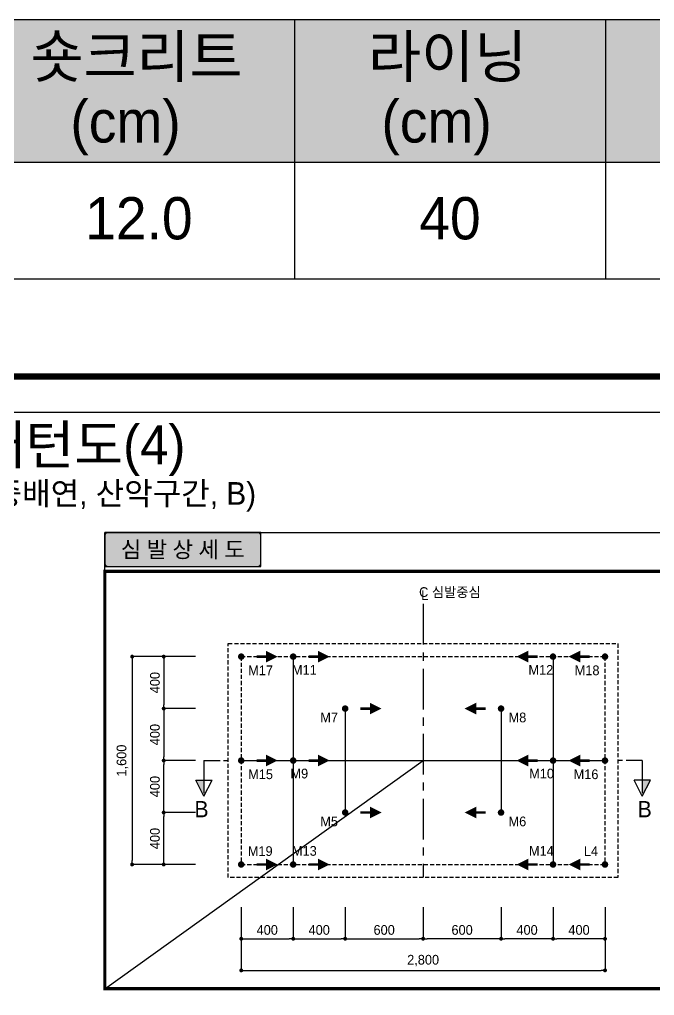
# Model space of a CAD drawing. Extents: x -689 to 317106, y 182884 to 219577.
# Drawn here: x 169863 to 179639, y 202056 to 217080 of the extents above; entities that cross this region are included whole.
import ezdxf
from ezdxf.enums import TextEntityAlignment as Align

# ---------------------------------------------------------------- set-up
doc = ezdxf.new("R2010")
doc.units = 0
doc.header["$LTSCALE"] = 500
doc.header["$MEASUREMENT"] = 0
for name, pattern in [('A-CENTR01', [2, 1.25, -0.25, 0.25, -0.25]), ('A-HIDDN01', [0.375, 0.25, -0.125]), ('HIDDEN', [0.375, 0.25, -0.125])]:
    doc.linetypes.add(name, pattern=pattern)
doc.layers.get('DEFPOINTS').update_dxf_attribs({"color": 55})
doc.layers.add('0-21', color=21, linetype='Continuous', plot=False)
doc.layers.add('0-250line', color=250, linetype='Continuous', lineweight=9, true_color=0x333333)
doc.layers.add('0-251', color=7, linetype='Continuous', true_color=0x6e6e6e)
for name, color, linetype in [('0-255', 52, 'Continuous'), ('A-DIM01', 1, 'Continuous'), ('A-TEXT02', 6, 'Continuous'), ('A-TEXT03', 7, 'Continuous'), ('CS-CNTL', 1, 'A-CENTR01'), ('CS-TABL-LIN2', 1, 'Continuous'), ('CS-TABL-TEX1', 3, 'Continuous'), ('CS-TABL-TEX3', 7, 'Continuous'), ('CS-TEXT', 7, 'Continuous'), ('CUT-BOD-LIN', 6, 'HIDDEN'), ('CUT-DIR-ARR', 7, 'Continuous'), ('CX-BORD-LIN1', 7, 'Continuous'), ('CX-ICON-HA-253', 253, 'Continuous'), ('CZ-TABL-LIN1', 4, 'Continuous'), ('CZ-TEX0', 7, 'Continuous'), ('CZ-TEX1', 7, 'Continuous'), ('CZ-TEX2', 7, 'Continuous'), ('CZ-TEX3', 7, 'Continuous'), ('뇌관연결1', 2, 'Continuous'), ('발파공(심발)', 4, 'Continuous'), ('치수선', 242, 'Continuous')]:
    doc.layers.add(name, color=color, linetype=linetype)
doc.styles.get("Standard").update_dxf_attribs({"font": ''})
doc.styles.add('STYLE1', font='')
doc.styles.add('TB_BTXT', font='')
doc.styles.add('TB_TEXT', font='')
doc.styles.add('굴림체', font='')
doc.styles.add('돋움체', font='')
doc.styles.add('맑은고딕(굵게)', font='malgunbd.ttf')
doc.styles.get('Standard').set_extended_font_data('Dotum')
doc.styles.get('STYLE1').set_extended_font_data('Dotum')
doc.styles.get('TB_BTXT').set_extended_font_data('Dotum')
doc.styles.get('TB_TEXT').set_extended_font_data('Dotum')
doc.styles.get('굴림체').set_extended_font_data('Dotum')
doc.styles.get('돋움체').set_extended_font_data('Dotum')
doc.dimstyles.new('D_50', dxfattribs={"dimscale": 50, "dimtxt": 3, "dimasz": 1.2, "dimexe": 0, "dimexo": 0, "dimgap": 1.2, "dimtad": 1, "dimdec": 0, "dimrnd": 0.0005, "dimdsep": 46, "dimlunit": 6, "dimtxsty": '돋움체', "dimblk": 'DOT', "dimcen": 0.09, "dimclrd": 1, "dimclre": 1, "dimclrt": 1, "dimaunit": 1, "dimadec": 0, "dimazin": 0, "dimtfac": 1, "dimtdec": 0, "dimtix": 1, "dimtmove": 2, "dimatfit": 0, "dimfxl": 1, "dimtvp": 2, "dimtolj": 1, "dimtzin": 0, "dimlwd": -1, "dimlwe": -1, "dimarcsym": 0})

# ---------------------------------------------------------------- blocks, each defined once
blk = doc.blocks.new('_Dot')
at = {"color": 0, "linetype": 'ByBlock', "lineweight": -2}
blk.add_line((-0.5, 0), (-1, 0), dxfattribs=at)
at = {"color": 0, "linetype": 'ByBlock', "const_width": 0.5}
blk.add_lwpolyline([(-0.25, 0, 1), (0.25, 0, 1)], format="xyb", close=True, dxfattribs=at)
blk = doc.blocks.new('*D384')
at = {"layer": 'DEFPOINTS', "color": 0, "ltscale": 10, "transparency": 16777216}
for p in [(172083, 207272), (171597, 204072), (172083, 204072, 0)]:
    blk.add_point(p, dxfattribs=at)
at = {"layer": '치수선', "color": 1, "ltscale": 10, "transparency": 16777216}
for p, q in [((172083, 207272), (171597, 207272)), ((171597, 207212), (171597, 204132)), ((172083, 204072), (171597, 204072))]:
    blk.add_line(p, q, dxfattribs=at)
at = {"layer": '치수선', "color": 1, "ltscale": 10, "transparency": 16777216, "xscale": 60, "yscale": 60, "zscale": 60}
for p, rotation in [((171597, 207272), 90), ((171597, 204072), 270)]:
    blk.add_blockref('_Dot', p, dxfattribs=dict(at, rotation=rotation))
at = {"layer": '치수선', "color": 1, "ltscale": 10, "transparency": 16777216, "insert": (171447, 205672), "char_height": 150, "attachment_point": 5, "rotation": 90, "style": '돋움체'}
blk.add_mtext('\\A1;1,600', dxfattribs=at)
blk = doc.blocks.new('*D385')
at = {"layer": 'DEFPOINTS', "color": 0, "ltscale": 10, "transparency": 16777216}
for p in [(172570, 207272), (172083, 206472), (172570, 206472)]:
    blk.add_point(p, dxfattribs=at)
at = {"layer": '치수선', "color": 1, "ltscale": 10, "transparency": 16777216}
for p, q in [((172570, 207272), (172083, 207272)), ((172083, 207212), (172083, 206532)), ((172570, 206472), (172083, 206472))]:
    blk.add_line(p, q, dxfattribs=at)
at = {"layer": '치수선', "color": 1, "ltscale": 10, "transparency": 16777216, "xscale": 60, "yscale": 60, "zscale": 60}
for p, rotation in [((172083, 207272), 90), ((172083, 206472), 270)]:
    blk.add_blockref('_Dot', p, dxfattribs=dict(at, rotation=rotation))
at = {"layer": '치수선', "color": 1, "ltscale": 10, "transparency": 16777216, "insert": (171948, 206872), "char_height": 150, "attachment_point": 5, "rotation": 90, "style": '돋움체'}
blk.add_mtext('\\A1;400', dxfattribs=at)
blk = doc.blocks.new('*D386')
at = {"layer": 'DEFPOINTS', "color": 0, "ltscale": 10, "transparency": 16777216}
for p in [(173277, 202929, 0), (178877, 202929, 0), (178877, 202442)]:
    blk.add_point(p, dxfattribs=at)
at = {"layer": '치수선', "color": 1, "ltscale": 10, "transparency": 16777216}
for p, q in [((173277, 202929), (173277, 202442)), ((178877, 202929), (178877, 202442)), ((173337, 202442), (178817, 202442))]:
    blk.add_line(p, q, dxfattribs=at)
at = {"layer": '치수선', "color": 1, "ltscale": 10, "transparency": 16777216, "xscale": 60, "yscale": 60, "zscale": 60, "rotation": 180}
blk.add_blockref('_Dot', (173277, 202442), dxfattribs=at)
at = {"layer": '치수선', "color": 1, "ltscale": 10, "transparency": 16777216, "xscale": 60, "yscale": 60, "zscale": 60}
blk.add_blockref('_Dot', (178877, 202442), dxfattribs=at)
at = {"layer": '치수선', "color": 1, "ltscale": 10, "transparency": 16777216, "insert": (176077, 202592), "char_height": 150, "attachment_point": 5, "style": '돋움체'}
blk.add_mtext('\\A1;2,800', dxfattribs=at)
blk = doc.blocks.new('*D387')
at = {"layer": 'DEFPOINTS', "color": 0, "ltscale": 10, "transparency": 16777216}
for p in [(173277, 203415, 0), (174077, 203415, 0), (174077, 202929)]:
    blk.add_point(p, dxfattribs=at)
at = {"layer": '치수선', "color": 1, "ltscale": 10, "transparency": 16777216}
for p, q in [((173277, 203415), (173277, 202929)), ((174077, 203415), (174077, 202929)), ((173337, 202929), (174017, 202929))]:
    blk.add_line(p, q, dxfattribs=at)
at = {"layer": '치수선', "color": 1, "ltscale": 10, "transparency": 16777216, "xscale": 60, "yscale": 60, "zscale": 60, "rotation": 180}
blk.add_blockref('_Dot', (173277, 202929), dxfattribs=at)
at = {"layer": '치수선', "color": 1, "ltscale": 10, "transparency": 16777216, "xscale": 60, "yscale": 60, "zscale": 60}
blk.add_blockref('_Dot', (174077, 202929), dxfattribs=at)
at = {"layer": '치수선', "color": 1, "ltscale": 10, "transparency": 16777216, "insert": (173677, 203064), "char_height": 150, "attachment_point": 5, "style": '돋움체'}
blk.add_mtext('\\A1;400', dxfattribs=at)
blk = doc.blocks.new('*D388')
at = {"layer": 'DEFPOINTS', "color": 0, "ltscale": 10, "transparency": 16777216}
for p in [(174877, 203415, 0), (176077, 203415, 0), (176077, 202929)]:
    blk.add_point(p, dxfattribs=at)
at = {"layer": '치수선', "color": 1, "ltscale": 10, "transparency": 16777216}
for p, q in [((174877, 203415), (174877, 202929)), ((176077, 203415), (176077, 202929)), ((174937, 202929), (176017, 202929))]:
    blk.add_line(p, q, dxfattribs=at)
at = {"layer": '치수선', "color": 1, "ltscale": 10, "transparency": 16777216, "xscale": 60, "yscale": 60, "zscale": 60, "rotation": 180}
blk.add_blockref('_Dot', (174877, 202929), dxfattribs=at)
at = {"layer": '치수선', "color": 1, "ltscale": 10, "transparency": 16777216, "xscale": 60, "yscale": 60, "zscale": 60}
blk.add_blockref('_Dot', (176077, 202929), dxfattribs=at)
at = {"layer": '치수선', "color": 1, "ltscale": 10, "transparency": 16777216, "insert": (175477, 203064), "char_height": 150, "attachment_point": 5, "style": '돋움체'}
blk.add_mtext('\\A1;600', dxfattribs=at)
blk = doc.blocks.new('*D389')
at = {"layer": 'DEFPOINTS', "color": 0, "ltscale": 10, "transparency": 16777216}
for p in [(178077, 203415, 0), (178877, 203415, 0), (178077, 202929)]:
    blk.add_point(p, dxfattribs=at)
at = {"layer": '치수선', "color": 1, "ltscale": 10, "transparency": 16777216}
for p, q in [((178077, 203415), (178077, 202929)), ((178877, 203415), (178877, 202929)), ((178817, 202929), (178137, 202929))]:
    blk.add_line(p, q, dxfattribs=at)
at = {"layer": '치수선', "color": 1, "ltscale": 10, "transparency": 16777216, "xscale": 60, "yscale": 60, "zscale": 60}
for p, rotation in [((178077, 202929), 180.0000000000333), ((178877, 202929), 3.33333360913457e-11)]:
    blk.add_blockref('_Dot', p, dxfattribs=dict(at, rotation=rotation))
at = {"layer": '치수선', "color": 1, "ltscale": 10, "transparency": 16777216, "insert": (178477, 203064), "char_height": 150, "attachment_point": 5, "style": '돋움체'}
blk.add_mtext('\\A1;400', dxfattribs=at)
blk = doc.blocks.new('*D390')
at = {"layer": 'DEFPOINTS', "color": 0, "ltscale": 10, "transparency": 16777216}
for p in [(176077, 203415, 0), (177277, 203415, 0), (176077, 202929)]:
    blk.add_point(p, dxfattribs=at)
at = {"layer": '치수선', "color": 1, "ltscale": 10, "transparency": 16777216}
for p, q in [((176077, 203415), (176077, 202929)), ((177277, 203415), (177277, 202929)), ((177217, 202929), (176137, 202929))]:
    blk.add_line(p, q, dxfattribs=at)
at = {"layer": '치수선', "color": 1, "ltscale": 10, "transparency": 16777216, "xscale": 60, "yscale": 60, "zscale": 60}
for p, rotation in [((176077, 202929), 180.0000000000222), ((177277, 202929), 2.222222406089713e-11)]:
    blk.add_blockref('_Dot', p, dxfattribs=dict(at, rotation=rotation))
at = {"layer": '치수선', "color": 1, "ltscale": 10, "transparency": 16777216, "insert": (176677, 203064), "char_height": 150, "attachment_point": 5, "style": '돋움체'}
blk.add_mtext('\\A1;600', dxfattribs=at)
blk = doc.blocks.new('*D391')
at = {"layer": 'DEFPOINTS', "color": 0, "ltscale": 10, "transparency": 16777216}
for p in [(177277, 203415, 0), (178077, 203415, 0), (177277, 202929)]:
    blk.add_point(p, dxfattribs=at)
at = {"layer": '치수선', "color": 1, "ltscale": 10, "transparency": 16777216}
for p, q in [((177277, 203415), (177277, 202929)), ((178077, 203415), (178077, 202929)), ((178017, 202929), (177337, 202929))]:
    blk.add_line(p, q, dxfattribs=at)
at = {"layer": '치수선', "color": 1, "ltscale": 10, "transparency": 16777216, "xscale": 60, "yscale": 60, "zscale": 60}
for p, rotation in [((177277, 202929), 180.0000000000333), ((178077, 202929), 3.33333360913457e-11)]:
    blk.add_blockref('_Dot', p, dxfattribs=dict(at, rotation=rotation))
at = {"layer": '치수선', "color": 1, "ltscale": 10, "transparency": 16777216, "insert": (177677, 203064), "char_height": 150, "attachment_point": 5, "style": '돋움체'}
blk.add_mtext('\\A1;400', dxfattribs=at)
blk = doc.blocks.new('*D392')
at = {"layer": 'DEFPOINTS', "color": 0, "ltscale": 10, "transparency": 16777216}
for p in [(174077, 203415, 0), (174877, 203415, 0), (174877, 202929)]:
    blk.add_point(p, dxfattribs=at)
at = {"layer": '치수선', "color": 1, "ltscale": 10, "transparency": 16777216}
for p, q in [((174077, 203415), (174077, 202929)), ((174877, 203415), (174877, 202929)), ((174137, 202929), (174817, 202929))]:
    blk.add_line(p, q, dxfattribs=at)
at = {"layer": '치수선', "color": 1, "ltscale": 10, "transparency": 16777216, "xscale": 60, "yscale": 60, "zscale": 60, "rotation": 180}
blk.add_blockref('_Dot', (174077, 202929), dxfattribs=at)
at = {"layer": '치수선', "color": 1, "ltscale": 10, "transparency": 16777216, "xscale": 60, "yscale": 60, "zscale": 60}
blk.add_blockref('_Dot', (174877, 202929), dxfattribs=at)
at = {"layer": '치수선', "color": 1, "ltscale": 10, "transparency": 16777216, "insert": (174477, 203064), "char_height": 150, "attachment_point": 5, "style": '돋움체'}
blk.add_mtext('\\A1;400', dxfattribs=at)
blk = doc.blocks.new('*D393')
at = {"layer": 'DEFPOINTS', "color": 0, "ltscale": 10, "transparency": 16777216}
for p in [(172570, 206472), (172083, 205672), (172570, 205672)]:
    blk.add_point(p, dxfattribs=at)
at = {"layer": '치수선', "color": 1, "ltscale": 10, "transparency": 16777216}
for p, q in [((172570, 206472), (172083, 206472)), ((172083, 206412), (172083, 205732)), ((172570, 205672), (172083, 205672))]:
    blk.add_line(p, q, dxfattribs=at)
at = {"layer": '치수선', "color": 1, "ltscale": 10, "transparency": 16777216, "xscale": 60, "yscale": 60, "zscale": 60}
for p, rotation in [((172083, 206472), 90), ((172083, 205672), 270)]:
    blk.add_blockref('_Dot', p, dxfattribs=dict(at, rotation=rotation))
at = {"layer": '치수선', "color": 1, "ltscale": 10, "transparency": 16777216, "insert": (171948, 206072), "char_height": 150, "attachment_point": 5, "rotation": 90, "style": '돋움체'}
blk.add_mtext('\\A1;400', dxfattribs=at)
blk = doc.blocks.new('*D394')
at = {"layer": 'DEFPOINTS', "color": 0, "ltscale": 10, "transparency": 16777216}
for p in [(172083, 204872), (172570, 204872), (172570, 204072)]:
    blk.add_point(p, dxfattribs=at)
at = {"layer": '치수선', "color": 1, "ltscale": 10, "transparency": 16777216}
for p, q in [((172570, 204872), (172083, 204872)), ((172083, 204132), (172083, 204812)), ((172570, 204072), (172083, 204072))]:
    blk.add_line(p, q, dxfattribs=at)
at = {"layer": '치수선', "color": 1, "ltscale": 10, "transparency": 16777216, "xscale": 60, "yscale": 60, "zscale": 60}
for p, rotation in [((172083, 204872), 90), ((172083, 204072), 270)]:
    blk.add_blockref('_Dot', p, dxfattribs=dict(at, rotation=rotation))
at = {"layer": '치수선', "color": 1, "ltscale": 10, "transparency": 16777216, "insert": (171948, 204472), "char_height": 150, "attachment_point": 5, "rotation": 90, "style": '돋움체'}
blk.add_mtext('\\A1;400', dxfattribs=at)
blk = doc.blocks.new('*D395')
at = {"layer": 'DEFPOINTS', "color": 0, "ltscale": 10, "transparency": 16777216}
for p in [(172083, 205672), (172570, 205672), (172570, 204872)]:
    blk.add_point(p, dxfattribs=at)
at = {"layer": '치수선', "color": 1, "ltscale": 10, "transparency": 16777216}
for p, q in [((172570, 205672), (172083, 205672)), ((172083, 204932), (172083, 205612)), ((172570, 204872), (172083, 204872))]:
    blk.add_line(p, q, dxfattribs=at)
at = {"layer": '치수선', "color": 1, "ltscale": 10, "transparency": 16777216, "xscale": 60, "yscale": 60, "zscale": 60}
for p, rotation in [((172083, 205672), 90), ((172083, 204872), 270)]:
    blk.add_blockref('_Dot', p, dxfattribs=dict(at, rotation=rotation))
at = {"layer": '치수선', "color": 1, "ltscale": 10, "transparency": 16777216, "insert": (171948, 205272), "char_height": 150, "attachment_point": 5, "rotation": 90, "style": '돋움체'}
blk.add_mtext('\\A1;400', dxfattribs=at)
blk = doc.blocks.new('ssb')
at = {"color": 4, "const_width": 50, "flags": 128}
blk.add_lwpolyline([(0, -25, 1), (0, 25, 1)], format="xyb", close=True, dxfattribs=at)
blk = doc.blocks.new('A$C0F813D77')
at = {"layer": 'A-DIM01'}
for p, q in [((6, 9.98), (6, 4.98)), ((11, 7.48), (6, 9.98)), ((0, 7.48), (10, 7.48)), ((0, 7.48), (0, 2.48)), ((11, 7.48), (6, 4.98)), ((0, 1.43), (0, 0))]:
    blk.add_line(p, q, dxfattribs=at)
blk.add_solid([(6, 7.48), (6, 9.98), (11, 7.48)], dxfattribs=at)
blk = doc.blocks.new('CXBLKA1')
at = {"layer": 'CX-BORD-LIN1', "color": 7, "const_width": 2}
blk.add_lwpolyline([(821, 20), (25, 20), (25, 574), (821, 574)], close=True, dxfattribs=at)
at = {"layer": 'CZ-TEX0', "color": 7, "style": 'TB_BTXT'}
blk.add_attdef('UD_TITLE', text='', height=10, dxfattribs=at).set_placement((423, 553), align=Align.MIDDLE_CENTER)
at = {"layer": 'CZ-TEX1', "color": 7, "style": 'TB_BTXT'}
blk.add_attdef('PI_CNAME', text='', height=5, dxfattribs=at).set_placement((40, 552), align=Align.BOTTOM_LEFT)
blk.add_attdef('UD_SUBTITLE', text='', height=7, dxfattribs=at).set_placement((423, 538), align=Align.MIDDLE_CENTER)
at = {"layer": 'CZ-TEX2', "color": 7}
for tag, height, style, p in [('UD_CDNAME', 4, 'TB_BTXT', (42, 544)), ('DA_STDNAME', 3, 'TB_TEXT', (783.49, 13.5))]:
    blk.add_attdef(tag, text='', height=height, dxfattribs=dict(at, style=style)).set_placement(p, align=Align.BOTTOM_LEFT)
at = {"layer": 'CZ-TEX2', "color": 7, "style": 'TB_TEXT'}
for tag, height, p in [('DC_RDATE4', 3.5, (353, 52.5)), ('DC_RAPP4', 3.5, (501.56, 52.5)), ('DC_RCHK4', 3.5, (542.36, 52.5)), ('DC_RDGN4', 3.5, (582.36, 52.5)), ('PI_TITLE', 4.5, (243, 50)), ('DC_RNUM4', 3, (320, 52)), ('UD_CDIST', 4.5, (676, 50)), ('FI_NAME', 4.5, (780, 51)), ('DC_RNUM3', 3, (320, 45)), ('DC_RDATE3', 3.5, (353, 45.4)), ('DC_RAPP3', 3.5, (501.56, 45.4)), ('DC_RCHK3', 3.5, (542.36, 45.4)), ('DC_RDGN3', 3.5, (582.36, 45.4)), ('DI_TITLE', 4.5, (780, 44)), ('PI_CDNAME', 4.5, (243, 38)), ('DC_RNUM2', 3, (320, 38)), ('DC_RDATE2', 3.5, (353, 38.5)), ('DC_RAPP2', 3.5, (501.56, 38.5)), ('DC_RCHK2', 3.5, (542.36, 38.5)), ('DC_RDGN2', 3.5, (582.36, 38.5)), ('DA_HSCALE', 4.5, (658.5, 38)), ('DA_VSCALE', 4.5, (693, 38)), ('DI_SUBTITLE', 3.5, (780, 37)), ('DC_RDATE1', 3.5, (353, 31.5)), ('DC_RAPP1', 3.5, (501.56, 31.5)), ('DC_RCHK1', 3.5, (542.36, 31.5)), ('DC_RDGN1', 3.5, (582.36, 31.5)), ('DC_RNUM1', 3, (320, 31)), ('PA_CCLASS', 4.5, (204, 26.5)), ('PI_STAGE', 4.5, (283, 26.5)), ('DI_DRWNO', 4.5, (676, 26.5)), ('DA_PAGENO', 4.5, (780, 26.5))]:
    blk.add_attdef(tag, text='', height=height, dxfattribs=at).set_placement(p, align=Align.MIDDLE_CENTER)
for tag, p in [('DC_RDES4', (377, 52.5)), ('DC_RDES3', (377, 45.4)), ('DC_RDES2', (377, 38.5)), ('DC_RDES1', (377.03, 31.5))]:
    blk.add_attdef(tag, text='', height=3.5, dxfattribs=at).set_placement(p, align=Align.MIDDLE_LEFT)
at = {"layer": 'CZ-TEX3', "color": 7, "style": 'TB_TEXT', "flags": 1}
for tag, p in [('PI_CCODE', (31, 16)), ('PA_DSDATE', (47, 16)), ('PA_CSDATE', (81, 16)), ('PA_CEDATE', (98, 16)), ('PA_CFDATE', (114, 16)), ('EI_PERSON', (158, 16)), ('CI_CATEG', (189, 16)), ('CI_ROLE', (204, 16)), ('CI_ONAME', (216, 16)), ('CI_ADDR', (232, 16)), ('CI_TEL', (246, 16)), ('CI_FAX', (257, 16)), ('CI_HPADDR', (270, 16)), ('CI_CODE', (287, 16)), ('CI_DEPT', (300, 16)), ('CI_PERSON', (312, 16)), ('CI_EMAIL', (329, 16)), ('CI_PROLE', (342, 16)), ('DI_MANCODE', (357, 16)), ('DI_CATEG', (377, 16)), ('DI_PCLASS', (407, 16)), ('DI_MMCLASS', (424, 16)), ('DI_MSCLASS', (443, 16)), ('DI_ECLASS', (462, 16)), ('DC_ONAME', (493, 16)), ('DC_NNAME', (510, 16)), ('FI_CODE', (529, 16)), ('FI_CLASS', (545, 16)), ('FI_ICODE1', (563, 16)), ('FI_ICODE2', (581, 16)), ('PI_ID', (24, 16)), ('PA_DEDATE', (64, 16)), ('EI_ENAME', (132, 16)), ('EI_DEPT', (146, 16)), ('EI_EMAIL', (174, 16)), ('DI_LDATE', (392, 16)), ('DI_FNAME', (478, 16)), ('------------', (597, 16))]:
    blk.add_attdef(tag, p, '', height=2, dxfattribs=at)

msp = doc.modelspace()

# ---------------------------------------------------------------- hatches: boundary and pattern name
at = {"layer": '0-250line'}
h = msp.add_hatch(color=256, dxfattribs=at)
edge = h.paths.add_edge_path()
edge.add_line((173576.58188, 208922.76852), (173576.58188, 209135.3556))
edge.add_arc((173527.63049, 209135.35559), 48.95139, 0.000000429, 90.000000429)
edge.add_line((173527.63049, 209184.30698), (171225.53327, 209184.30698))
edge.add_arc((171225.53327, 209135.3556), 48.95139, 89.999999937, 179.999999937)
edge.add_line((171176.58188, 209135.3556), (171176.58188, 208710.18145))
edge.add_arc((171225.53327, 208710.18145), 48.95139, 179.999999879, 269.999999879)
edge.add_line((171225.53327, 208661.23006), (173527.63049, 208661.23006))
edge.add_arc((173527.63049, 208710.18145), 48.95139, 269.999999755, 359.999999755)
edge.add_line((173576.58188, 208710.18145), (173576.58188, 208922.76852))

# ---------------------------------------------------------------- linework, layer by layer
at = {"layer": '0-21'}
msp.add_lwpolyline([(173576.58188, 209184.30698), (171176.58188, 209184.30698), (171176.58188, 208661.23006), (173576.58188, 208661.23006), (173576.58188, 209184.30698)], close=True, dxfattribs=at)
at = {"layer": '0-250line', "lineweight": 0}
msp.add_lwpolyline([(173576.58188, 208922.76852), (173576.58188, 209135.3556, 0.4142135624), (173527.63049, 209184.30698), (171225.53327, 209184.30698, 0.4142135624), (171176.58188, 209135.3556), (171176.58188, 208710.18145, 0.4142135624), (171225.53327, 208661.23006), (173527.63049, 208661.23006, 0.4142135624), (173576.58188, 208710.18145)], format="xyb", close=True, dxfattribs=at)
at = {"layer": '0-251', "const_width": 50}
msp.add_lwpolyline([(171176.58188, 208584.30698), (180376.58188, 208584.30698), (180376.58188, 202159.87073), (171176.58188, 202159.87073)], close=True, dxfattribs=at)
at = {"layer": 'CS-CNTL'}
msp.add_line((176076.58188, 208084.14719, 0), (176076.58188, 203874.71443), dxfattribs=at)
at = {"layer": 'CS-TABL-LIN2'}
for p, q in [((174095.77783, 217079.83562), (174095.77783, 213084.30698)), ((178884.61702, 217079.83562), (178884.61702, 213084.30698))]:
    msp.add_line(p, q, dxfattribs=at)
at = {"layer": 'CUT-BOD-LIN', "ltscale": 0.5}
for p, q in [((173076.58188, 203872.08886), (173076.58188, 207472.08886)), ((173076.58188, 207472.08886), (179076.58188, 207472.08886)), ((179076.58188, 207472.08886), (179076.58188, 203872.08886)), ((179076.58188, 203872.08886), (173076.58188, 203872.08886))]:
    msp.add_line(p, q, dxfattribs=at)
at = {"layer": 'CUT-DIR-ARR', "color": 4, "linetype": 'Continuous'}
for points in [[(173837.85338, 207272.08886, 0, 180, 0), (173657.85338, 207272.08886, 180, 180, 0)], [(174637.85338, 207272.08886, 0, 180, 0), (174457.85338, 207272.08886, 180, 180, 0)], [(177515.31038, 207272.08886, 0, 180, 0), (177695.31038, 207272.08886, 180, 180, 0)], [(178315.31038, 207272.08886, 0, 180, 0), (178495.31038, 207272.08886, 180, 180, 0)], [(175437.85338, 206472.08886, 0, 180, 0), (175257.85338, 206472.08886, 180, 180, 0)], [(176715.31038, 206472.08886, 0, 180, 0), (176895.31038, 206472.08886, 180, 180, 0)], [(173837.85338, 205672.08886, 0, 180, 0), (173657.85338, 205672.08886, 180, 180, 0)], [(174637.85338, 205672.08886, 0, 180, 0), (174457.85338, 205672.08886, 180, 180, 0)], [(177515.31038, 205672.08886, 0, 180, 0), (177695.31038, 205672.08886, 180, 180, 0)], [(178315.31038, 205672.08886, 0, 180, 0), (178495.31038, 205672.08886, 180, 180, 0)], [(175437.85338, 204872.08886, 0, 180, 0), (175257.85338, 204872.08886, 180, 180, 0)], [(176715.31038, 204872.08886, 0, 180, 0), (176895.31038, 204872.08886, 180, 180, 0)], [(173837.85338, 204072.08886, 0, 180, 0), (173657.85338, 204072.08886, 180, 180, 0)], [(174637.85338, 204072.08886, 0, 180, 0), (174457.85338, 204072.08886, 180, 180, 0)], [(177515.31038, 204072.08886, 0, 180, 0), (177695.31038, 204072.08886, 180, 180, 0)], [(178315.31038, 204072.08886, 0, 180, 0), (178495.31038, 204072.08886, 180, 180, 0)]]:
    msp.add_lwpolyline(points, format="xyseb", dxfattribs=at)
at = {"layer": 'CUT-DIR-ARR'}
for points in [[(173837.85338, 207272.08886, 0, 180, 0), (173657.85338, 207272.08886, 180, 180, 0)], [(174637.85338, 207272.08886, 0, 180, 0), (174457.85338, 207272.08886, 180, 180, 0)], [(177515.31038, 207272.08886, 0, 180, 0), (177695.31038, 207272.08886, 180, 180, 0)], [(178315.31038, 207272.08886, 0, 180, 0), (178495.31038, 207272.08886, 180, 180, 0)], [(175437.85338, 206472.08886, 0, 180, 0), (175257.85338, 206472.08886, 180, 180, 0)], [(176715.31038, 206472.08886, 0, 180, 0), (176895.31038, 206472.08886, 180, 180, 0)], [(173837.85338, 205672.08886, 0, 180, 0), (173657.85338, 205672.08886, 180, 180, 0)], [(174637.85338, 205672.08886, 0, 180, 0), (174457.85338, 205672.08886, 180, 180, 0)], [(177515.31038, 205672.08886, 0, 180, 0), (177695.31038, 205672.08886, 180, 180, 0)], [(178315.31038, 205672.08886, 0, 180, 0), (178495.31038, 205672.08886, 180, 180, 0)], [(175437.85338, 204872.08886, 0, 180, 0), (175257.85338, 204872.08886, 180, 180, 0)], [(176715.31038, 204872.08886, 0, 180, 0), (176895.31038, 204872.08886, 180, 180, 0)], [(173837.85338, 204072.08886, 0, 180, 0), (173657.85338, 204072.08886, 180, 180, 0)], [(174637.85338, 204072.08886, 0, 180, 0), (174457.85338, 204072.08886, 180, 180, 0)], [(177515.31038, 204072.08886, 0, 180, 0), (177695.31038, 204072.08886, 180, 180, 0)], [(178315.31038, 204072.08886, 0, 180, 0), (178495.31038, 204072.08886, 180, 180, 0)]]:
    msp.add_lwpolyline(points, format="xyseb", dxfattribs=at)
at = {"layer": 'CUT-DIR-ARR', "color": 4, "linetype": 'Continuous', "const_width": 40}
for points in [[(173512.23801, 207272.08886), (173752.67237, 207272.08886)], [(174312.23801, 207272.08886), (174552.67237, 207272.08886)], [(177840.92576, 207272.08886), (177600.49139, 207272.08886)], [(178640.92576, 207272.08886), (178400.49139, 207272.08886)], [(175112.23801, 206472.08886), (175352.67237, 206472.08886)], [(177040.92576, 206472.08886), (176800.49139, 206472.08886)], [(173512.23801, 205672.08886), (173752.67237, 205672.08886)], [(174312.23801, 205672.08886), (174552.67237, 205672.08886)], [(177840.92576, 205672.08886), (177600.49139, 205672.08886)], [(178640.92576, 205672.08886), (178400.49139, 205672.08886)], [(175112.23801, 204872.08886), (175352.67237, 204872.08886)], [(177040.92576, 204872.08886), (176800.49139, 204872.08886)], [(173512.23801, 204072.08886), (173752.67237, 204072.08886)], [(174312.23801, 204072.08886), (174552.67237, 204072.08886)], [(177840.92576, 204072.08886), (177600.49139, 204072.08886)], [(178640.92576, 204072.08886), (178400.49139, 204072.08886)]]:
    msp.add_lwpolyline(points, dxfattribs=at)
at = {"layer": 'CUT-DIR-ARR', "const_width": 40}
for points in [[(173512.23801, 207272.08886), (173752.67237, 207272.08886)], [(174312.23801, 207272.08886), (174552.67237, 207272.08886)], [(177840.92576, 207272.08886), (177600.49139, 207272.08886)], [(178640.92576, 207272.08886), (178400.49139, 207272.08886)], [(175112.23801, 206472.08886), (175352.67237, 206472.08886)], [(177040.92576, 206472.08886), (176800.49139, 206472.08886)], [(173512.23801, 205672.08886), (173752.67237, 205672.08886)], [(174312.23801, 205672.08886), (174552.67237, 205672.08886)], [(177840.92576, 205672.08886), (177600.49139, 205672.08886)], [(178640.92576, 205672.08886), (178400.49139, 205672.08886)], [(175112.23801, 204872.08886), (175352.67237, 204872.08886)], [(177040.92576, 204872.08886), (176800.49139, 204872.08886)], [(173512.23801, 204072.08886), (173752.67237, 204072.08886)], [(174312.23801, 204072.08886), (174552.67237, 204072.08886)], [(177840.92576, 204072.08886), (177600.49139, 204072.08886)], [(178640.92576, 204072.08886), (178400.49139, 204072.08886)]]:
    msp.add_lwpolyline(points, dxfattribs=at)
at = {"layer": 'CX-ICON-HA-253'}
msp.add_solid([(150151.58188, 217079.83562), (183673.45621, 217079.83562), (150151.58188, 214882.81653), (183673.45621, 214882.81653)], dxfattribs=at)
at = {"layer": 'CZ-TABL-LIN1'}
msp.add_line((150151.58188, 214882.81653), (183673.45621, 214882.81653), dxfattribs=at)
msp.add_lwpolyline([(183673.45621, 213084.30698), (150151.58188, 213084.30698), (150151.58188, 217079.83562), (183673.45621, 217079.83562), (183673.45621, 213084.30698)], dxfattribs=at)
at = {"layer": 'DEFPOINTS'}
for p, q in [((171176.58188, 208584.30698), (189576.58188, 208584.30698)), ((174076.58188, 207272.08886), (174076.58188, 204072.08886)), ((178076.58188, 207272.08886), (178076.58188, 204072.08886)), ((174876.58188, 206472.08886), (174876.58188, 204872.08886)), ((177276.58188, 206472.08886), (177276.58188, 204872.08886)), ((171176.58188, 202159.87073), (176076.58188, 205672.08886)), ((173276.58188, 205672.08886), (178876.58188, 205672.08886))]:
    msp.add_line(p, q, dxfattribs=at)
for points in [[(151526.58188, 211034.30698), (189576.58188, 211034.30698), (189576.58188, 186134.30698), (151526.58188, 186134.30698)], [(171176.58188, 209184.30698), (189576.58188, 209184.30698), (189576.58188, 202159.87073), (171176.58188, 202159.87073)]]:
    msp.add_lwpolyline(points, close=True, dxfattribs=at)
at = {"layer": '뇌관연결1', "linetype": 'A-HIDDN01', "ltscale": 0.5}
for p, q in [((173276.58188, 207272.08886), (173276.58188, 204072.08886)), ((173276.58188, 207272.08886), (178876.58188, 207272.08886)), ((178876.58188, 207272.08886), (178876.58188, 204072.08886)), ((173276.58188, 204072.08886), (178876.58188, 204072.08886))]:
    msp.add_line(p, q, dxfattribs=at)

# ---------------------------------------------------------------- block references
ref = msp.add_blockref('CXBLKA1', (148905.64711, 182884.30698), dxfattribs=dict(xscale=50, yscale=50, zscale=50))
ref.add_attrib('UD_TITLE', '발파패턴도(4)', dxfattribs={"layer": 'CZ-TEX0', "height": 600, "style": 'TB_BTXT'}).set_placement((170055.64711, 210534.30698), align=Align.MIDDLE_CENTER)
ref.add_attrib('UD_SUBTITLE', '(본선2차로, 집중배연, 산악구간, B)', dxfattribs={"layer": 'CZ-TEX1', "height": 350, "style": 'TB_BTXT'}).set_placement((170055.64711, 209784.30698), align=Align.MIDDLE_CENTER)
at = {"layer": 'A-TEXT02', "color": 0, "yscale": 50, "zscale": 50}
for p, xscale, rotation in [((173076.58187, 205672.08886), -50, 90), ((179076.58189, 205672.08886), 50, 270)]:
    msp.add_blockref('A$C0F813D77', p, dxfattribs=dict(at, xscale=xscale, rotation=rotation))
at = {"layer": '발파공(심발)', "xscale": -1}
for p in [(173276.58188, 207272.08886), (174076.58188, 207272.08886), (178076.58188, 207272.08886), (178876.58188, 207272.08886), (174876.58188, 206472.08886), (177276.58188, 206472.08886), (173276.58188, 205672.08886), (174076.58188, 205672.08886), (178076.58188, 205672.08886), (178876.58188, 205672.08886), (174876.58188, 204872.08886), (177276.58188, 204872.08886), (173276.58188, 204072.08886), (174076.58188, 204072.08886), (178076.58188, 204072.08886), (178876.58188, 204072.08886)]:
    msp.add_blockref('ssb', p, dxfattribs=at)

# ---------------------------------------------------------------- texts
at = {"layer": '0-255', "color": 7, "true_color": 0xffffff, "style": '맑은고딕(굵게)'}
msp.add_text('심 발 상 세 도', height=250, rotation=359.97820732, dxfattribs=at).set_placement((172376.58188, 208922.76852), align=Align.MIDDLE_CENTER)
at = {"layer": 'A-TEXT03', "style": '돋움체'}
for p in [(172665.01789, 204924.41384), (179488.14588, 204924.41384)]:
    msp.add_text('B', height=250, dxfattribs=at).set_placement(p, align=Align.MIDDLE)
at = {"layer": 'CS-TABL-TEX1', "style": '굴림체'}
for s, p in [('숏크리트', (171665.12398, 216517.22507)), ('라이닝', (176453.96317, 216517.22507)), ('(cm)', (171495.54843, 215431.00376)), ('(cm)', (176284.38762, 215431.00376))]:
    msp.add_text(s, height=650, dxfattribs=at).set_placement(p, align=Align.MIDDLE)
at = {"layer": 'CS-TABL-TEX3', "style": '굴림체'}
for s, p in [('12.0', (171701.3174, 214020.79045)), ('40', (176490.15659, 214020.79045))]:
    msp.add_text(s, height=650, dxfattribs=at).set_placement(p, align=Align.MIDDLE_CENTER)
at = {"layer": 'CS-TEXT'}
for s, p in [('C 심발중심', (176014.98146, 208190.56111, 0)), ('L', (176048.06348, 208144.39382, 0))]:
    msp.add_text(s, height=150, dxfattribs=at).set_placement(p)
at = {"layer": 'CZ-TEX2', "style": 'STYLE1'}
for s, p in [('M17', (173574.24817, 206986.25388, 0)), ('M11', (174247.91605, 206993.01001, 0)), ('M12', (177889.18877, 206993.01001, 0)), ('M18', (178601.51487, 206986.25388, 0)), ('M7', (174630.13491, 206260.47547, 0)), ('M8', (177528.7847, 206260.47547, 0)), ('M15', (173574.24817, 205386.25388, 0)), ('M9', (174170.46903, 205397.45759, 0)), ('M10', (177900.61552, 205397.45759, 0)), ('M16', (178584.80283, 205386.25388, 0)), ('M5', (174630.13491, 204660.47547, 0)), ('M6', (177528.08563, 204660.47547, 0)), ('M19', (173569.15058, 204203.48171, 0)), ('M13', (174248.13819, 204206.80412, 0)), ('M14', (177897.49464, 204206.80412, 0)), ('L4', (178660.53919, 204203.48171, 0))]:
    msp.add_text(s, height=150, dxfattribs=at).set_placement(p, align=Align.CENTER)

# ---------------------------------------------------------------- dimensions: what is measured, and where the dimension line sits
at = {"layer": '치수선', "ltscale": 10}
for p1, p2, distance, text, picture, middle in [((172083.33464, 207271.99049, 0), (172083.33464, 204072.08886), -486.66869, '1,600', '*D384', (171447.11371, 205672.03967, 0)), ((172569.91522, 207272.08886), (172569.91522, 206472.08886), -486.66869, '400', '*D385', (171948.14476, 206872.08886)), ((172569.91522, 206472.08886), (172569.91522, 205672.08886), -486.66869, '400', '*D393', (171948.14476, 206072.08886)), ((172569.91522, 204872.08886), (172569.91522, 205672.08886), 486.66869, '400', '*D395', (171948.14476, 205272.08886)), ((172569.91522, 204072.08886), (172569.91522, 204872.08886), 486.66869, '400', '*D394', (171948.14476, 204472.08886)), ((173276.58188, 203415.32267, 0), (174076.58188, 203415.32267, 0), -486.66869, '400', '*D387', (173676.58188, 203063.75574)), ((174076.58188, 203415.32267, 0), (174876.58188, 203415.32267, 0), -486.66869, '400', '*D392', (174476.58188, 203063.75574)), ((174876.58188, 203415.32267, 0), (176076.58188, 203415.32267, 0), -486.66869, '600', '*D388', (175476.58188, 203063.75574)), ((177276.58188, 203415.32267, 0), (176076.58188, 203415.32267, 0), 486.66869, '600', '*D390', (176676.58188, 203063.75574)), ((178076.58188, 203415.32267, 0), (177276.58188, 203415.32267, 0), 486.66869, '400', '*D391', (177676.58188, 203063.75574)), ((178876.58188, 203415.32267, 0), (178076.58188, 203415.32267, 0), 486.66869, '400', '*D389', (178476.58188, 203063.75574)), ((173276.58188, 202928.65398, 0), (178876.58188, 202928.65398, 0), -486.66869, '2,800', '*D386', (176076.58188, 202591.53752))]:
    dim = msp.add_aligned_dim(p1=p1, p2=p2, distance=distance, text=text, dimstyle='D_50', dxfattribs=at)
    dim.commit()
    dim.dimension.update_dxf_attribs({"geometry": picture, "text_midpoint": middle})

doc.saveas('drawing.dxf')
